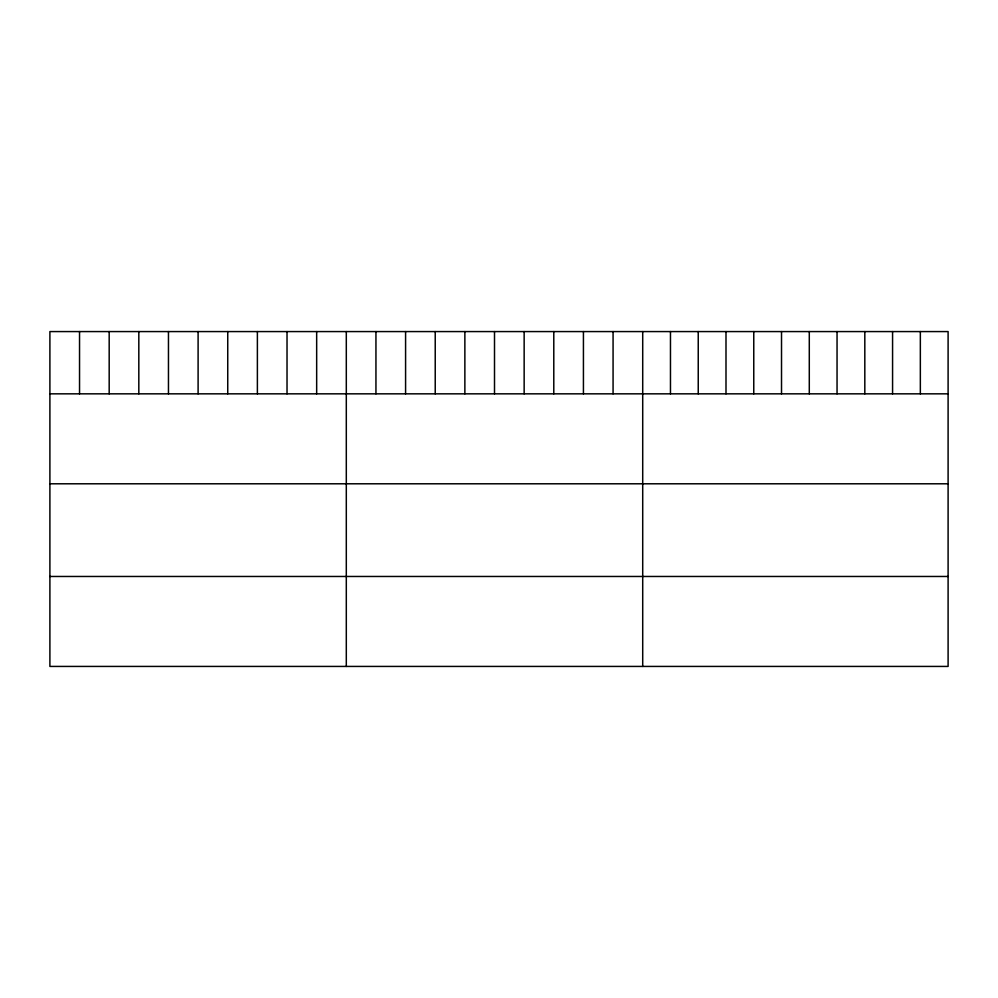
<?xml version="1.0" encoding="UTF-8"?>
<svg xmlns="http://www.w3.org/2000/svg" width="998" height="998" viewBox="0 0 998 998"><rect width="100%" height="100%" fill="white"/><g stroke="black" fill="none" stroke-linecap="round" stroke-linejoin="round"><path stroke-width="1.5" d="M948.1 393.836L948.1 666.427L49.9 666.427L49.9 331.573L948.1 331.573L948.1 393.836L49.9 393.836M49.9 483.793L948.1 483.793M49.9 576.47L948.1 576.47M920.343 331.573L920.343 393.836M892.574 331.573L892.574 393.836M864.817 331.573L864.817 393.836M837.048 331.573L837.048 393.836M809.291 331.573L809.291 393.836M781.521 331.573L781.521 393.836M753.764 331.573L753.764 393.836M725.995 331.573L725.995 393.836M698.238 331.573L698.238 393.836M670.469 331.573L670.469 393.836M642.712 331.573L642.712 666.427M613.071 331.573L613.071 393.836M583.431 331.573L583.431 393.836M553.79 331.573L553.79 393.836M524.15 331.573L524.15 393.836M494.509 331.573L494.509 393.836M464.868 331.573L464.868 393.836M435.228 331.573L435.228 393.836M405.587 331.573L405.587 393.836M375.947 331.573L375.947 393.836M346.306 331.573L346.306 666.427M316.665 331.573L316.665 393.836M287.025 331.573L287.025 393.836M257.384 331.573L257.384 393.836M227.744 331.573L227.744 393.836M198.103 331.573L198.103 393.836M168.462 331.573L168.462 393.836M138.822 331.573L138.822 393.836M109.181 331.573L109.181 393.836M79.541 331.573L79.541 393.836"/></g></svg>
